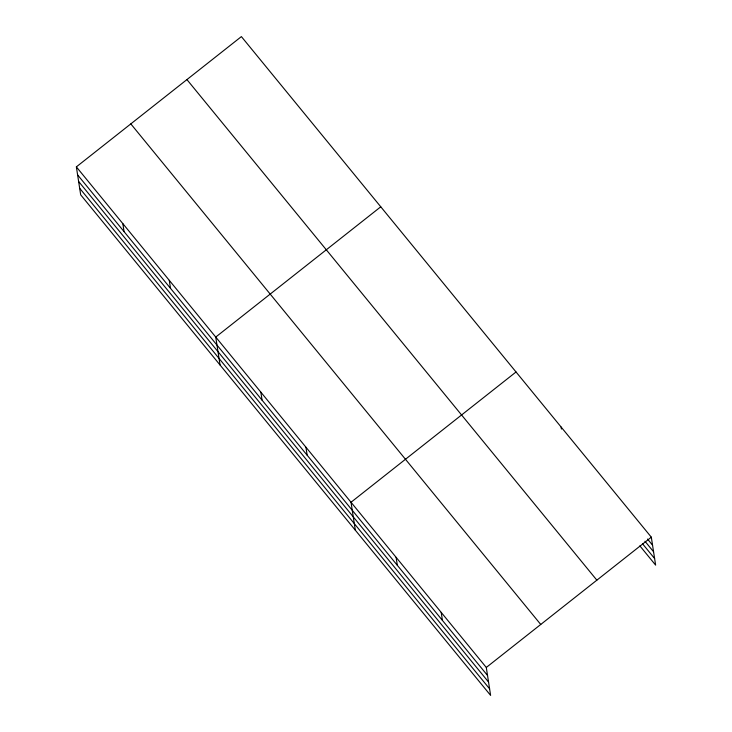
<?xml version="1.0" encoding="UTF-8"?>
<svg xmlns="http://www.w3.org/2000/svg" width="732" height="732" viewBox="0 0 732 732"><rect width="100%" height="100%" fill="white"/><g stroke="black" fill="none" stroke-linecap="round" stroke-linejoin="round"><path stroke-width="1.1" d="M76.366 166.878L486.295 667.456L490.614 695.4L80.685 194.822L76.366 166.878L241.386 36.6L651.315 537.178L655.634 565.122L639.887 545.889M380.759 206.799L215.739 337.077L220.067 365.021M516.033 371.984L351.012 502.271L355.34 530.206M486.295 667.456L651.315 537.178M647.546 539.072L652.551 545.184M644.984 541.277L653.566 551.763M642.449 543.684L654.618 558.543M186.925 79.596L596.855 580.165M130.818 123.891L540.747 624.46M77.601 174.893L487.53 675.471M78.617 181.472L488.546 682.05M79.669 188.252L489.598 688.821M561.124 427.049L561.435 429.053M441.195 612.391L442.439 620.407M396.103 557.327L397.348 565.342M305.921 447.206L307.166 455.213M260.83 392.142L262.074 400.157M169.275 280.347L170.519 288.362M122.82 223.617L124.065 231.623"/></g></svg>
